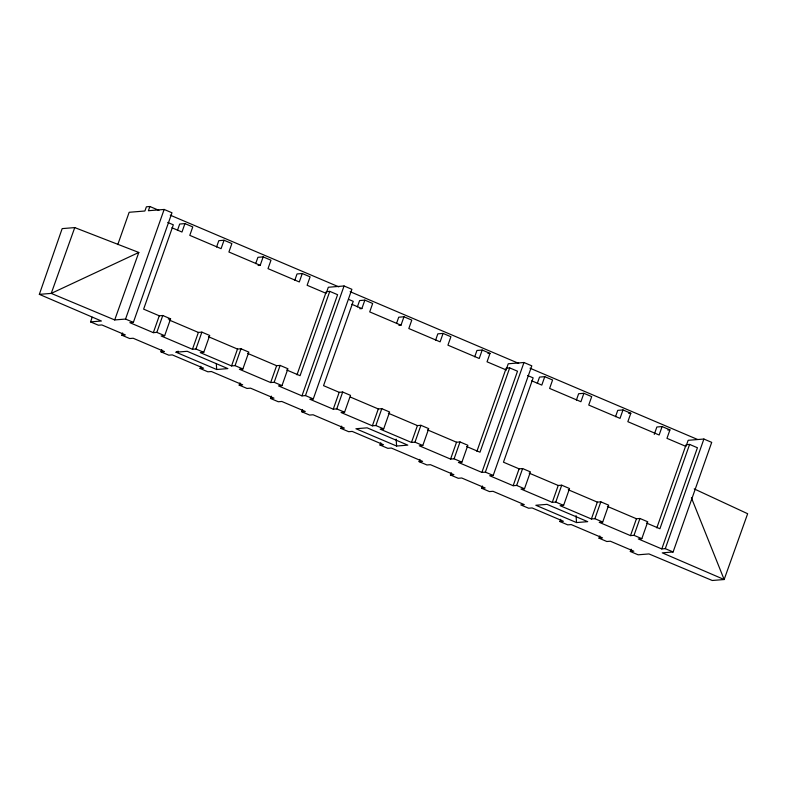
<?xml version="1.0" encoding="UTF-8"?>
<svg xmlns="http://www.w3.org/2000/svg" width="787" height="787" viewBox="0 0 787 787"><rect width="100%" height="100%" fill="white"/><g stroke="black" fill="none" stroke-linecap="round" stroke-linejoin="round"><path stroke-width="1.18" d="M39.35 294.358L62.163 228.614L74.755 227.591L138.807 252.46L114.695 319.935L51.244 293.394L39.35 294.358L101.405 321.017L90.564 321.893L92.187 317.279M117.784 244.59L129.157 212.283L144.906 211.005L146.392 206.794L149.884 206.509L158.935 210.355M149.884 206.509L148.399 210.719L164.149 209.45L171.969 212.775L133.367 322.385L129.865 322.67L153.337 332.655L156.829 332.37L164.66 335.695L170.592 318.833L162.771 315.508L159.269 315.794L143.627 309.134L173.327 224.816L167.739 222.446M114.695 319.935L125.546 319.06L164.149 209.45M161.758 349.595L160.961 351.838L164.463 351.563L133.17 338.253L129.668 338.528L121.847 335.203L122.644 332.96M177.469 230.355L179.692 224.029L184.935 223.606L192.766 226.931L189.795 235.362L221.078 248.672L224.049 240.242L231.87 243.567L228.909 252.007L260.192 265.317L263.163 256.877L270.984 260.212L268.013 268.642L299.306 281.953L302.277 273.522L310.098 276.847L307.127 285.278L326.123 293.354M184.935 223.606L181.974 232.037L171.91 227.758M153.337 332.655L159.269 315.794M156.829 332.37L162.771 315.508M216.573 246.99L218.806 240.665L224.049 240.242M164.66 335.695L161.158 335.98L192.451 349.29L198.383 332.429L201.885 332.144L209.706 335.469L203.764 352.33L200.272 352.615L231.555 365.925L235.057 365.64L242.878 368.975L248.82 352.104L240.999 348.779L237.497 349.064L208.447 336.708M192.451 349.29L195.943 349.005L201.885 332.144M255.686 263.625L257.92 257.31L263.163 256.877M231.555 365.925L237.497 349.064M235.057 365.64L240.999 348.779M271.289 396.117L270.472 398.429L273.974 398.143L250.512 388.158L247.01 388.444L239.189 385.118L239.976 382.866M294.8 280.27L297.024 273.945L302.277 273.522M242.878 368.975L239.386 369.251L270.669 382.561L276.611 365.699L280.113 365.414L287.934 368.749L281.992 385.61L278.49 385.896L301.962 395.871L305.464 395.586L313.285 398.92L351.887 289.301L344.057 285.976L328.317 287.255L326.467 292.518M270.669 382.561L274.171 382.285L280.113 365.414M296.984 374.809L326.271 291.652L329.773 291.367L337.593 294.692L301.962 395.871M329.773 291.367L300.073 375.684L286.665 369.979M305.464 395.586L344.057 285.976M341.666 426.121L340.879 428.374L344.372 428.089L313.088 414.779L309.586 415.064L301.765 411.729L302.562 409.486M357.377 306.881L359.61 300.565L364.853 300.132L372.674 303.467L369.713 311.898L400.996 325.208L403.967 316.777L411.788 320.102L408.817 328.533L440.11 341.843L443.081 333.413L450.902 336.738L447.931 345.168L479.224 358.478L482.195 350.048L490.016 353.373L487.045 361.804L506.041 369.89M359.787 308.74L361.882 308.573L364.853 300.132M313.285 398.92L309.783 399.206L333.255 409.181L339.187 392.32L342.689 392.034L350.51 395.359L344.568 412.231L341.076 412.506L372.369 425.816L375.861 425.541L383.682 428.866L389.624 412.004L381.803 408.669L378.301 408.955L350.363 397.071M333.255 409.181L336.747 408.896L342.689 392.034M396.491 323.526L398.724 317.2L403.967 316.777M372.369 425.816L378.301 408.955M375.861 425.541L381.803 408.669M435.605 340.161L437.828 333.836L443.081 333.413M383.682 428.866L380.19 429.151L411.473 442.451L417.415 425.59L420.917 425.305L428.738 428.64L422.796 445.501L419.294 445.786L450.587 459.096L454.089 458.811L461.91 462.136L467.852 445.275L460.021 441.95L456.529 442.225L427.469 429.869M411.473 442.451L414.975 442.176L420.917 425.305M451.207 472.653L450.39 474.954L453.892 474.669L430.42 464.684L426.928 464.969L419.107 461.644L419.894 459.392M474.718 356.796L476.942 350.471L482.195 350.048M450.587 459.096L456.529 442.225M454.089 458.811L460.021 441.95M476.902 451.345L506.189 368.178L509.691 367.893L517.512 371.218L481.88 472.407L458.408 462.422L461.91 462.136M506.011 370.106L508.235 363.781L523.975 362.502L531.796 365.837L493.203 475.446L489.701 475.732L513.163 485.717L516.666 485.431L524.486 488.757L530.428 471.895L522.607 468.56L519.105 468.845L503.464 462.195L533.153 377.878L527.565 375.497M509.691 367.893L479.991 452.21L466.583 446.504M481.88 472.407L485.372 472.121L523.975 362.502M560.698 519.292L559.911 521.535L563.403 521.25L532.11 507.94L528.618 508.225L520.797 504.9L524.29 504.615L493.006 491.304L489.504 491.59L481.683 488.265L482.47 486.012M537.295 383.417L539.528 377.091L544.771 376.668L552.592 379.993L549.621 388.424L580.914 401.734L583.885 393.303L591.706 396.628L588.735 405.059L620.028 418.369L622.999 409.938L630.82 413.264L627.849 421.694L659.142 435.004L662.113 426.574L669.934 429.899L666.963 438.339L685.959 446.416M544.771 376.668L541.8 385.099L531.746 380.819M513.163 485.717L519.105 468.845M516.666 485.431L522.607 468.56M576.409 400.052L578.632 393.726L583.885 393.303M524.486 488.757L520.994 489.042L552.277 502.352L558.219 485.481L561.721 485.205L569.542 488.53L563.6 505.392L560.098 505.677L591.391 518.987L594.893 518.702L602.714 522.027L608.656 505.165L600.825 501.84L597.333 502.126L568.273 489.76M552.277 502.352L555.779 502.067L561.721 485.205M615.523 416.687L617.746 410.361L622.999 409.938M591.391 518.987L597.333 502.126M594.893 518.702L600.825 501.84M631.125 549.178L630.308 551.48L633.81 551.195L610.338 541.22L606.846 541.505L599.015 538.17L599.812 535.927M654.263 434.375L656.86 426.997L662.113 426.574M602.714 522.027L599.212 522.312L630.505 535.622L636.447 518.761L639.939 518.476L647.76 521.801L641.828 538.662L638.326 538.947L661.798 548.933L665.29 548.647L673.111 551.972L711.714 442.363L703.893 439.038L688.153 440.307L686.294 445.58M630.505 535.622L634.007 535.337L639.939 518.476M656.82 527.87L686.107 444.704L689.599 444.419L697.43 447.754L661.798 548.933M689.599 444.419L659.909 528.736L646.501 523.04M665.29 548.647L703.893 439.038M239.189 385.118L242.681 384.833L211.398 371.523L207.896 371.808L200.075 368.473L200.872 366.23M419.107 461.644L422.599 461.359L391.316 448.049L387.814 448.334L379.993 445.009L380.79 442.756M74.755 227.591L51.244 293.394L138.807 252.46M176.003 352.202L187.198 351.297L227.876 368.601L216.681 369.506L176.003 352.202L178.226 351.189M258.097 265.485L260.192 265.317M168.261 319.02L170.592 318.833M121.847 335.203L125.349 334.918L101.877 324.942L98.385 325.218L90.564 321.893M398.901 325.375L400.996 325.208M200.075 368.473L203.577 368.198L172.284 354.888L168.782 355.173L160.961 351.838M487.92 353.54L490.016 353.373M301.765 411.729L305.267 411.453L281.795 401.468L278.303 401.754L270.472 398.429M628.724 413.441L630.82 413.264M379.993 445.009L383.485 444.724L352.202 431.414L348.7 431.699L340.879 428.374M396.599 446.042L407.794 445.127L367.116 427.833L355.921 428.738L396.599 446.042L396.156 439.126M667.829 430.076L669.934 429.899M481.683 488.265L485.176 487.979L461.713 477.994L458.211 478.28L450.39 474.954M576.517 522.568L587.712 521.663L547.034 504.359L535.839 505.264L576.517 522.568L576.074 515.652M599.015 538.17L602.517 537.885L571.224 524.585L567.732 524.86L559.911 521.535M673.111 551.972L662.27 552.858L724.148 579.527L747.65 513.724L694.203 488.904M170.248 215.166L338.823 286.871M350.136 291.682L518.702 363.387M530.015 368.198L697.459 439.421M348.769 299.444L353.235 301.342L323.546 385.66L339.187 392.32M351.828 304.294L361.882 308.573M169.333 320.073L198.383 332.429M247.561 353.343L276.611 365.699M388.355 413.234L417.415 425.59M529.159 473.125L558.219 485.481M607.387 506.395L636.447 518.761M125.546 319.06L133.367 322.385M195.943 349.005L203.764 352.33M274.171 382.285L281.992 385.61M336.747 408.896L344.568 412.231M414.975 442.176L422.796 445.501M485.372 472.121L493.203 475.446M555.779 502.067L563.6 505.392M634.007 535.337L641.828 538.662M630.308 551.48L638.129 554.805L648.98 553.93L712.255 580.491L724.148 579.527L691.409 497.778M216.317 363.742L216.681 369.506"/></g></svg>
